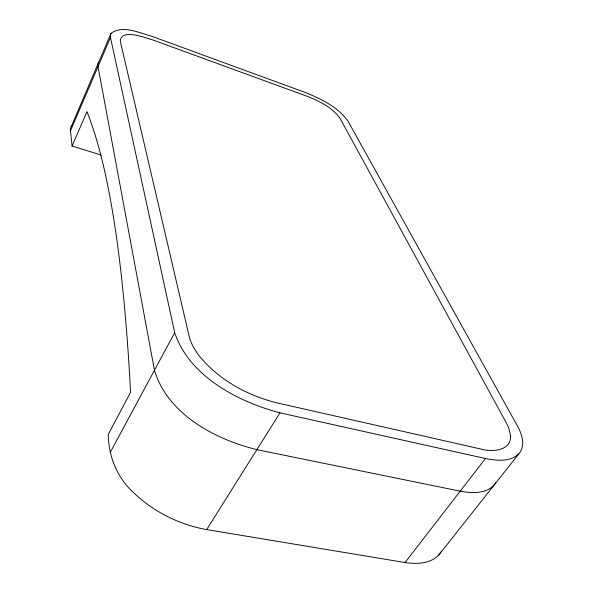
<?xml version="1.0" encoding="UTF-8"?>
<svg xmlns="http://www.w3.org/2000/svg" width="593" height="593" viewBox="0 0 593 593"><rect width="100%" height="100%" fill="white"/><g stroke="black" fill="none" stroke-linecap="round" stroke-linejoin="round"><path stroke-width="0.89" d="M72.087 146.026L70.3 128.837L111.017 33.371C122.477 24.765 138.651 32.719 150.911 35.958L305.699 92.649C321.376 99.068 337.936 107.014 348.009 121.18L517.607 426.241C522.174 434.424 525.746 445.966 518.801 453.904L438.813 554.996C430.162 563.906 416.568 564.321 405.049 562.542L206.683 529.601C179.39 524.731 153.55 511.796 133.514 492.605C117.169 477.699 108.512 456.365 108.26 434.373L130.571 392.351A2120.398 262.536 -81.7 0 0 86.949 111.677L72.087 146.026L101.27 155.092M111.017 33.371L110.35 35.269L110.476 37.515L174.69 332.673C189.323 376.407 238.03 401.78 279.985 412.832L485.445 458.515C496.423 460.657 509.898 462.221 518.801 453.904M98.66 62.243L97.941 64.252L98.015 66.594L154.469 370.247C167.649 414.307 214.992 439.346 256.873 449.65L460.205 491.174C472.102 493.398 488.254 494.347 495.711 482.754M70.248 131.372L110.476 37.515M110.468 451.992L174.69 332.673M206.683 529.601L279.985 412.832M438.813 554.996L441.54 551.149M405.049 562.542L485.445 458.515M71.116 126.613L72.146 125.353M510.647 436.159C510.818 451.495 491.086 452.14 480.241 448.886L277.346 402.951C247.459 395.635 218.81 379.935 199.218 355.859A65.171 34.542 30.6 0 1 189.078 335.934L120.268 41.154C121.046 28.027 145.389 38.048 152.282 39.761L307.382 96.362C319.508 101.299 332.391 107.392 340.085 118.43L506.57 423.328L508.794 428.02L510.647 436.159"/></g></svg>
